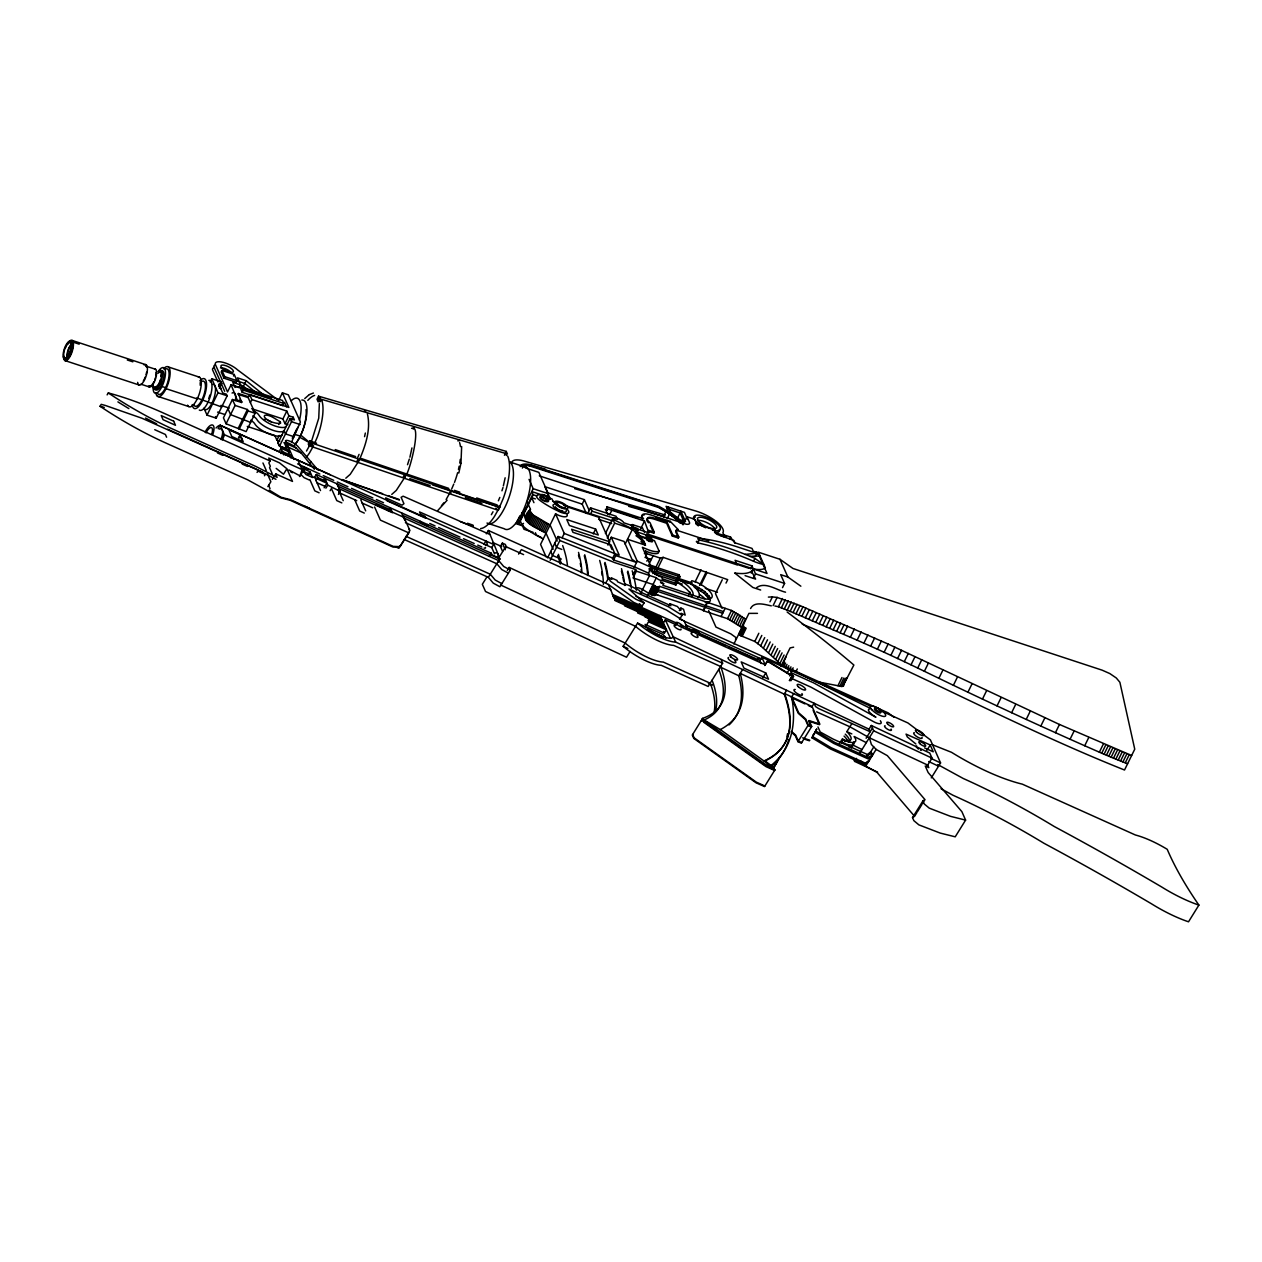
<?xml version="1.0" encoding="UTF-8"?>
<svg xmlns="http://www.w3.org/2000/svg" width="1262" height="1262" viewBox="0 0 1262 1262"><rect width="100%" height="100%" fill="white"/><g stroke="black" fill="none" stroke-linecap="round" stroke-linejoin="round"><path stroke-width="1.5" d="M320.406 398.287L319.396 397.073M242.272 442.252L241.957 438.813A10.317 3.991 -65.8 0 0 238.975 437.993M781.935 665.342L760.67 645.828L754.802 641.475L740.652 635.638L738.964 633.934L740.1 633.303M411.57 428.37C422.186 423.101 409.44 472.903 405.623 475.727M413.983 428.039L413.179 429.127M296.396 429.774A25.65 9.086 -71.8 0 1 294.409 434.238L294.156 436.762L285.512 433.907L284.092 430.705A15.523 5.3 26.1 0 1 270.762 429.474A15.523 5.3 26.1 0 1 256.896 419.52A8.014 2.729 26.1 0 0 252.763 415.908M291.601 441.984L300.403 422.029L288.32 394.801L282.388 392.845L278.539 400.701M460.961 463.186L461.655 446.511M635.591 588.313C640.497 584.984 651.618 598.188 655.309 594.465M655.435 595.222L659.332 586.246L731.566 610.461L745.416 619.027L741.393 627.246L742.939 628.571M505.147 477.793L503.364 485.87M553.15 549.254L546.052 533.227C538.275 527.768 515.716 522.342 530.308 509.517M529.551 510.195L532.722 514.754L550.074 525.008L557.189 541.035M364.56 436.652L365.349 433.055M409.913 457.207L411.948 447.931M458.816 473.029L460.945 463.312M811.971 737.813L816.703 729.12L811.971 737.813L830.412 748.934L864.675 764.346L868.855 761.081M813.312 734.594L812.696 736.629L831.137 747.751L865.416 763.163L869.597 759.898M815.978 730.304L815.362 732.339L833.803 743.46L868.082 758.872L872.263 755.607L869.897 753.162L866.678 755.686M407.516 464.7L409.314 459.084M501.945 490.808L503.002 487.495M457.79 440.864L460.125 440.533M504.374 455.109L506.078 454.241L506.646 455.55M309.285 442.221L300.798 435.169L299.757 437.283L309.158 442.489M311.272 442.079L318.75 418.179L319.349 403.54M314.538 443.498L317.298 437.094A35.762 12.683 -71.8 0 0 321.936 400.685M357.682 457.617L359.071 454.367M359.228 460.173C365.428 445.849 371.044 429.553 367.416 413.857M451.622 489.135L453.784 484.087M498.364 500.809L499.815 497.417M499.452 507.324L503.112 498.79A40.226 14.261 -71.8 0 0 507.703 456.15M764.74 665.531L767.564 660.925L793.53 676.495L790.864 680.802M789.491 680.549L792.299 675.943L791.148 673.324L793.53 676.495M318.545 396.173L317.046 399.297L318.182 401.884L319.68 398.776L318.545 396.173L506.251 451.402L507.403 453.989L319.68 398.776M499.042 505.589L499.768 507.229L498.269 510.337L309.111 445.723L308.385 444.066L309.884 440.959L316.573 443.214M309.111 445.723L310.61 442.615L309.884 440.959M504.753 454.509L506.251 451.402M210.202 381.944L211.779 378.742L220.929 381.755L221.718 383.538L219.367 388.333M221.97 370.444L221.213 371.974L223.973 378.19L236.246 382.228L236.988 380.698L234.243 374.483L221.97 370.444L224.715 376.66L236.988 380.698M218.578 386.551L220.929 381.755M223.973 378.19L224.715 376.66M221.718 383.538L218.815 384.184L222.727 392.987L226.45 394.201L227.16 395.811L216.196 418.164L207.047 415.151L218.01 392.797L211.779 378.742M233.486 376.013L234.243 374.483M271.63 398.051L231.088 384.705L227.539 391.946L215.266 364.261A13.961 4.764 26.1 0 1 223.185 362.352A13.961 4.764 26.1 0 1 237.729 370.003L277.561 399.675M238.392 393.507L241.594 402.499L232.429 399.486L223.437 417.832L226.087 423.78L246.122 431.604L255.113 413.258L248.157 397.577L237.982 394.343L238.392 393.507L248.567 396.741M265.036 396L246.153 380.698L237.508 377.859L240.632 384.926L239.275 387.702L234.574 386.156M241.973 387.134L240.9 389.327L242.225 392.324L282.751 405.67L283.84 403.477L282.499 400.464L241.973 387.134L243.314 390.132L283.84 403.477M249.245 390.952L243.424 386.235L246.153 380.698M226.087 423.78L235.079 405.433L232.429 399.486M237.635 401.19L231.088 384.705M242.225 392.324L243.314 390.132M248.157 397.577L249.655 394.533L288.872 407.452L282.388 392.845M250.397 402.61L251.879 399.581L249.655 394.533M238.455 427.85L247.447 409.503L235.079 405.433M239.086 429.285L248.078 410.939L247.447 409.503M278.665 424.553L280.069 421.697L273.538 417.706A7.146 2.429 26.1 0 0 264.279 415.939A7.146 2.429 26.1 0 0 272.245 422.171A15.617 5.332 26.1 0 0 279.943 423.448A3.297 1.12 26.1 0 0 280.338 422.313A3.202 1.088 26.1 0 1 280.069 421.697M287.878 424.663L285.007 423.701L282.909 418.968L286.774 411.065L251.879 399.581M279.785 441.164L276.914 440.217L279.233 435.469M285.007 423.701L288.888 415.797L286.774 411.065M288.888 415.797L293.21 417.217L294.409 419.915L290.071 418.495L278.097 442.915L279.533 446.117L286.442 448.404M291.648 420.388L293.21 417.217M279.533 446.117L291.506 421.697L290.071 418.495M292.232 438.261A25.65 9.086 -71.8 0 0 294.409 434.238L297.832 427.266M519.849 515.89L516.032 523.683L522.752 525.891M527.768 499.784L533.195 488.709L529.046 479.371M522.484 525.181L518.24 523.793L532.927 494.152L531.791 491.581L546.888 496.55L548.292 493.679L538.827 472.351L525.402 467.934M518.856 523.982L533.195 494.751M525.418 518.887L529.835 509.801M525.513 519.455L529.551 511.236M525.812 520.086L529.835 511.867M526.286 520.764L530.308 512.546M526.932 521.49L530.955 513.271M527.737 522.231L531.775 514.013M528.683 522.973L532.722 514.754M529.961 523.904L534 515.685M531.286 524.818L535.309 516.6M532.643 525.718L536.665 517.499M534.031 526.617L538.054 518.398M535.451 527.5L539.473 519.281M536.902 528.368L540.925 520.149M538.369 529.235L542.408 521.017M539.868 530.072L543.906 521.853M541.398 530.892L545.421 522.673M542.928 531.681L546.967 523.462M544.474 532.469L548.513 524.251M567.111 514.644A9.623 3.281 26.1 0 1 555.564 513.823L540.562 544.395L546.099 556.873M547.582 557.883L558.072 536.492L562.095 537.817L612.733 558.072L613.569 559.981L634.392 566.843L648.494 573.137L649.536 575.472L640.512 593.866M550.153 560.312L559.855 540.515L558.072 536.492M562.095 537.817L564.256 533.416L555.564 513.823M586.309 513.46L582.192 504.153L584.385 499.657L544.868 486.659L550.358 499.026M587.729 513.508L590.521 507.845L616.077 516.253L617.465 519.408L591.973 511.142L590.521 507.845M563.72 504.942L590.663 513.808L591.973 511.142M593.266 533.842L595.617 529.046L566.764 519.55L569.399 525.497L598.267 535.009L595.617 529.046M606.896 506.772L607.401 509.943L606.896 506.772L643.588 518.856A12.462 4.243 26.1 0 1 650.845 514.959L670.248 521.348L678.23 529.614L677.757 530.576A7.02 2.398 26.1 0 0 675.817 530.939M609.546 514.912L611.818 510.274M605.429 533.526L612.764 518.556M607.306 538.117L614.641 523.146L612.89 519.218A6.152 2.098 26.1 0 1 617.134 518.24A6.152 2.098 26.1 0 1 623.807 522.799L632.294 525.591L643.683 541.224L645.418 545.168L627.529 539.268L637.215 561.101L651.302 567.411L648.494 573.137M607.953 545.168L609.609 541.792L571.623 529.283L572.964 532.327L610.966 544.837L615.73 555.595L636.553 562.442L631.978 559.318L624.059 541.445L611.281 537.249L608.805 542.313L611.975 549.459M612.401 558.75L614.894 553.687L619.216 555.106L611.281 537.249M613.569 559.981L615.73 555.595M630.621 529.015L632.294 525.591M625.163 544.08L632.546 529.046L612.89 519.218M636.332 533.684L638.162 529.945L637.484 528.447L632.041 526.648M636.995 535.183L637.168 531.965M640.686 528.825L644.503 521.032L607.858 508.98M632.499 527.453L648.842 532.832L644.503 521.032M647.627 535.814L650.94 536.902L650.104 538.622L646.775 537.533L647.627 535.814L646.743 533.826L767.012 573.421L757.831 552.724L753.272 551.21L752.026 548.402L734.926 542.786L733.916 540.483L716.5 534.173L714.639 529.977L696.845 524.109L694.699 519.297L686.97 516.742L682.979 524.866M647.848 538.748L648.7 537.028L651.397 537.928M634.076 567.506L637.215 561.101M649.094 541.556L649.946 539.836L648.7 537.028M633.145 574.589L635.638 569.509L614.736 562.615L559.855 540.515M648.163 531.302L653.811 533.163L654.284 532.201L650.104 522.783A10.222 3.486 26.1 0 1 647.611 517.941A10.222 3.486 26.1 0 1 654.536 518.161L667.093 522.294L672.772 535.072L678.798 537.06L678.325 538.022L672.299 536.034L666.636 523.257L654.063 519.124A10.222 3.486 26.1 0 0 648.542 522.768M650.04 541.508L651.018 539.505L654.473 540.641L659.158 551.178L658.165 553.198A14.308 4.874 26.1 0 1 645.671 551.1L644.44 553.592M635.638 569.509L636.379 571.15L633.051 577.933L653.038 584.511L656.461 586.862L659.474 587.019M663.433 516.694L666.557 510.321M645.576 556.132L646.791 553.655L645.671 551.1M667.251 518.587L669.601 513.808L677.726 520.37M666.636 523.257L667.093 522.294M649.615 562.899L653.132 555.737M669.775 522.31L670.248 521.348M651.192 571.923L652.801 568.626L655.199 568.626L679.95 576.781L675.911 584.984L661.777 580.331M676.937 519.297L680.912 511.205L685.518 521.585L679.918 519.739L670.438 512.088L668.182 507.008M652.785 573.547L655.199 568.626M649.425 570.519A20.791 7.099 26.1 0 1 655.988 567.001L660.357 558.12L663.118 557.347L727.701 579.637L726.013 583.091M672.299 536.034L672.772 535.072M688.531 583.423L653.574 571.923L656.35 571.15L663.118 557.347M647.343 596.121L656.366 577.728A3.676 1.246 26.1 0 0 660.641 580.362A3.676 1.246 26.1 0 0 662.66 579.463L661.572 577.018L658.969 576.15A22.511 7.682 26.1 0 1 649.094 568.578M649.409 593.219L653.432 585M649.993 593.739L654.016 585.521M650.719 594.228L654.757 586.01M651.555 594.702L655.577 586.483M652.422 595.08L656.461 586.862M653.274 595.364L657.313 587.145M654.047 595.522L658.086 587.303M654.694 595.554L658.732 587.335M655.167 595.459L659.521 586.672M660.436 581.861A20.791 7.099 26.1 0 0 663.67 583.707L662.881 585.331L704.101 598.898A19.703 6.72 26.1 0 0 711.8 594.339A19.703 6.72 26.1 0 0 696.75 582.303L691.844 580.694L690.535 583.36A27.685 9.433 26.1 0 1 698.123 597.652M696.766 522.026L695.867 523.84L698.375 525.875M675.911 584.984L675.044 583.028L676.669 579.731L677.536 581.687L654.552 574.131M656.098 567.237L679.082 574.809L677.457 578.106L678.325 580.078M697.823 542.897L699.227 540.041A128.282 43.744 26.1 0 1 745.321 554.381L754.928 558.372A24.988 5.726 41.5 0 0 763.684 564.177L762.989 564.366A21.801 7.43 26.1 0 1 753.524 561.243A128.282 43.744 26.1 0 0 697.823 542.897L696.34 541.666L697.034 541.161M688.389 595.617L690.077 592.162M695.11 581.908L701.025 569.825M695.125 585.6L694.337 587.224L704.022 593.187L709.386 599.261L710.175 597.636L704.811 591.562L695.125 585.6L690.235 583.99M722.984 536.555L723.82 534.836L722.874 532.706A23.489 8.014 26.1 0 0 695.504 510.921L525.386 461.435A19.798 6.752 26.1 0 0 511.93 463.627M697.854 589.054L698.643 587.429M699.59 585.394L706.357 571.576M700.978 584.874L706.894 572.79M701.12 591.073L701.924 589.449M729.72 538.779L730.556 537.06L723.82 534.836M704.022 593.187L704.811 591.562M706.42 595.317L707.225 593.692M708.234 597.368L709.023 595.743M741.393 627.246L727.527 618.68L703.391 610.729L707.193 602.006M703.391 610.729L707.43 602.51M708.503 603.283L710.317 600.665L710.175 597.636M722.258 579.763L715.491 593.566L722.053 608.347M721.091 616.55L725.129 608.331M755.244 556.463L756.806 553.261L756.127 551.746L760.024 555.943L756.127 551.746M753.524 561.243L754.928 558.372M750.527 568.831L751.978 565.865L735.083 560.296L737.118 564.887L636.032 531.602M727.527 618.68L731.566 610.461M751.269 573.122L753.335 568.925A27.764 9.465 26.1 0 0 765.34 567.916L758.367 552.188L779.995 559.303L793.009 568.484L1102.183 670.185L1109.834 673.577L1116.302 677.994L1119.883 682.285L1134.743 749.186L1124.521 770.009C1014.916 726.313 911.322 669.065 802.238 624.138M729.72 619.768L733.758 611.549M731.881 620.92L735.904 612.701M753.461 578.059L755.528 573.863L751.978 565.865M733.963 622.119L738.002 613.9M735.983 623.365L740.005 615.146M737.891 624.643L741.93 616.424M739.706 625.936L743.728 617.717M735.478 639.298L736.235 637.767L730.824 633.871L715.933 627.072L708.645 610.634M750.574 608.521C754.313 600.996 764.914 604.593 771.303 605.855M733.916 643.951L748.918 613.379L757.468 613.364M738.964 633.934L743.223 625.195M739.138 634.313L743.602 625.084M739.5 634.739L743.539 626.52M740.021 635.196L744.044 626.977M740.652 635.638L744.675 627.419M741.378 636.048L745.4 627.829M742.135 636.395L746.173 628.176M769.962 601.864L772.391 596.942L777.124 597.415L800.029 605.586L888.148 644.046L1059.465 724.467L1131.651 755.496M754.802 641.475L758.825 633.256M773.101 605.634L777.124 597.415M782.519 587.635L784.585 583.423L780.705 574.667L787.851 577.018L800.865 586.199M757.784 643.652L761.806 635.433M774.868 605.997L778.417 606.722L782.456 598.503M760.67 645.828L764.709 637.61M778.417 606.722L781.336 607.858L785.374 599.639M763.478 648.021L767.501 639.802M781.336 607.858L784.27 609.01L788.293 600.791M766.176 650.198L770.199 641.979M784.27 609.01L787.204 610.177L791.227 601.958M768.763 652.391L772.801 644.172M787.204 610.177L790.122 611.36L794.161 603.157M771.256 654.584L775.278 646.365M790.122 611.36L793.057 612.575L797.095 604.356M773.622 656.761L777.66 648.542M793.057 612.575L795.991 613.805L800.029 605.586M775.893 658.922L779.916 650.719M795.991 613.805L798.925 615.051L802.947 606.833M778.023 661.083L782.061 652.864M798.925 615.051L801.859 616.313L805.882 608.095M780.042 663.213L784.081 655.01M780.989 666.525L790.107 647.911L793.64 647.169M781.667 665.957L785.974 657.123M805.33 617.828L809.368 609.609M782.929 665.169L784.538 661.887M783.923 666.399L785.548 663.118M801.859 616.313L808.816 619.342L812.838 611.123M785.406 667.693L787.015 664.411M787.251 668.97L788.86 665.689M812.286 620.841L816.325 612.622M789.349 670.138L790.958 666.857M791.542 671.116L793.151 667.835M815.757 622.34L819.795 614.137M819.243 623.854L823.266 615.635M795.659 672.252L797.284 668.97M808.816 619.342L822.714 625.353L826.752 617.134M826.2 626.851L830.222 618.632M829.67 628.35L833.709 620.131M822.714 625.353L833.157 629.848L837.179 621.63M833.157 629.848L836.627 631.331L840.666 623.128M840.113 632.83L844.136 624.611M836.627 631.331L843.584 634.329L847.622 626.11M843.584 634.329L850.351 637.231L854.374 629.012M850.351 637.231L857.103 640.181L861.141 631.962M815.599 681.448L837.936 685.723L841.975 677.505M837.936 685.723L839.814 686.228L843.852 678.01M839.814 686.228L841.454 686.449L845.493 678.23M841.454 686.449L842.748 686.354L846.976 677.82M857.103 640.181L863.871 643.163L867.893 634.944M842.748 686.354L853.869 665.027C833.046 647.122 809.668 628.997 787.125 612.023M863.871 643.163L870.622 646.16L874.645 637.941M870.622 646.16L877.374 649.204L881.397 640.986M877.374 649.204L884.11 652.265L888.148 644.046M884.11 652.265L890.846 655.372L894.868 647.154M890.846 655.372L897.566 658.496L901.604 650.277M897.566 658.496L904.286 661.651L908.324 653.432M904.286 661.651L911.006 664.837L915.029 656.619M911.006 664.837L917.695 668.055L921.733 659.837M924.383 671.289L928.422 663.071M917.695 668.055L938.881 678.309L942.903 670.09M938.881 678.309L953.394 685.298L957.416 677.079M953.394 685.298L967.922 692.223L971.945 684.004M967.922 692.223L982.467 699.101L986.505 690.882M982.467 699.101L997.027 705.915L1001.066 697.697M997.027 705.915L1011.619 712.699L1015.642 704.48M1011.619 712.699L1026.211 719.419L1030.234 711.2M1026.211 719.419L1040.819 726.076L1044.857 717.857M1040.819 726.076L1055.442 732.686L1059.465 724.467M1055.442 732.686L1070.066 739.248L1074.104 731.029M1070.066 739.248L1084.705 745.747L1088.743 737.529M1084.705 745.747L1099.36 752.184L1103.382 743.965M1099.36 752.184L1101.71 753.225L1105.749 745.006M1101.71 753.225L1104.076 754.234L1108.099 746.016M1104.076 754.234L1106.427 755.228L1110.465 747.025M1106.427 755.228L1108.793 756.222L1112.816 748.003M1108.793 756.222L1111.144 757.2L1115.182 748.981M1111.144 757.2L1113.494 758.178L1117.533 749.959M1113.494 758.178L1115.86 759.125L1119.883 750.906M1115.86 759.125L1118.211 760.071L1122.249 751.852M1118.211 760.071L1120.561 761.002L1124.6 752.783M1120.561 761.002L1122.912 761.917L1126.95 753.698M1122.912 761.917L1125.262 762.816L1129.301 754.597M843.584 685.96L843.742 684.398M306.492 451.039L309.379 445.896M313.528 445.754L309.632 452.711A35.762 12.683 -71.8 0 1 306.414 457.144M358.708 461.214L350.205 474.338L345.788 478.203M404.992 477.02L396.284 490.429L391.741 494.42M446.133 499.5L449.398 493.647M491.36 514.691L493 511.773M498.648 508.949L494.499 516.363A40.226 14.261 -71.8 0 1 480.648 528.557M452.033 491.281L449.919 490.587M756.774 587.54C765.245 581.388 776.887 590.253 785.548 592.193M409.062 532.58L399.944 546.667L392.829 546.982L290.213 500.304L280.543 497.796L247.636 479.797L166.032 443.104A146.723 44.438 31.9 0 1 100.029 406.269L101.228 404.345L105.456 405.496L141.975 418.243L262.969 472.367M107.112 394.88L108.311 392.955A188.038 56.964 31.9 0 1 163.697 413.147L270.052 460.977L268.853 462.902L270.352 466.293L269.532 467.618L272.166 473.597M218.121 428.638L220.203 425.294L330.313 474.827M221.213 439.649L224.32 434.649L220.203 425.294A11.942 4.622 -65.8 0 0 216.023 428.007M238.471 437.583L240.19 434.822L228.816 429.711L231.814 436.51L243.187 441.637L240.19 434.822M257.054 472.43L257.89 471.089L265.304 474.417L264.468 475.758M281.047 453.61L282.325 451.544L290.938 455.408M287.026 444.003L285.733 446.07L301.224 453.026L314.412 469.259M267.844 486.596L270.873 481.705L267.339 473.692M272.34 479.339L275.747 473.865L292.5 481.406L286.9 468.738L279.58 462.902L268.759 458.043L270.052 460.977M286.537 469.322L283.508 474.212L276.173 468.376M299.757 476.389L302.864 471.373L311.335 474.717M309.837 463.627L311.115 461.545M308.117 474.701L309.995 471.672L301.271 467.76L297.832 459.967M314.412 477.541L316.289 474.512L491.328 553.229L492.054 554.87L499.815 558.356L498.301 562.205M315.752 480.57L317.63 477.557L316.289 474.512M322.898 481.343L324.776 478.33L327.773 485.129L340.283 491.423L338.405 494.436M324.129 487.779L326.937 483.251L312.171 476.61M325.896 488.157L327.773 485.129M330.108 490.713L331.985 487.684M388.38 510.905L390.305 507.797L392.482 512.719L339.084 488.709M486.312 533.826L488.378 530.482L608.252 584.401L633.776 602.431L642.074 606.17L644.093 602.905L628.965 589.038L668.466 606.801L682.064 615.288L680.044 618.554M494.53 553.86L491.738 547.55L493.679 544.443L419.552 511.946L420.562 514.233L424.868 516.174L425.767 518.225L387.04 500.809L385.73 497.859L402.026 505.179L403.935 503.712L401.111 497.307L403.13 496.187L489.861 534.473M489.451 556.242L491.328 553.229M506.756 547.724L505.289 544.411L502.371 543.102L500.351 546.351L502.544 551.336M487.006 576.797L482.336 584.29L485.523 591.515L626.52 657.234L630.132 651.429M507.277 570.456L509.154 567.427L510.305 570.045L499.91 586.751L493.284 583.154L488.362 577.349L498.742 560.643L403.777 517.941M518.603 554.097L521.395 549.601L610.84 589.811M605.713 582.886L608.836 577.854L611.912 579.242L611.297 577.838L616.976 580.41L617.591 581.798L625.431 585.316L624.816 583.927L630.495 586.01L639.361 590.458L639.976 591.862L670.863 605.744L669.996 603.772L668.434 606.281M721.17 659.427L722.621 663.228L708.187 686.449L661.241 665.326A31.471 9.528 31.9 0 1 623.16 646.318L637.578 623.097L645.45 626.772A21.533 6.515 31.9 0 0 673.356 636.868L869.029 729.184L870.165 731.739L818.675 708.597L815.552 706.562L814.1 703.265L811.718 707.114L808.311 705.505M645.45 626.772L649.962 619.516M637.499 612.859L663.97 624.769L663.276 623.207L665.311 619.863L676.006 624.674M645.04 624.39L664.396 633.098L666.415 629.833L665.689 628.192L648.1 620.289M679.335 610.603L680.896 608.079L683.515 609.262L685.187 615.083L681.18 613.285L682.064 615.288M509.154 567.427L635.559 626.346A31.471 9.528 31.9 0 0 673.64 645.371L720.602 666.478L721.738 669.507A293.383 88.876 31.9 0 1 702.666 718.346L692.286 735.052L693.769 738.412L755.922 782.724L764.535 786.589L774.915 769.883L771.508 765.135A614.61 186.161 31.9 0 0 791.668 696.892L798.657 712.73L805.724 719.04L808.327 724.956L811.718 726.47L801.323 743.192L797.947 741.662L795.344 735.762L791.1 731.96M729.026 724.924A396.978 120.253 31.9 0 0 738.759 675.754L742.608 669.538M757.247 659.963L758.62 657.754M761.16 663.528L759.85 660.531L761.869 657.265L870.969 706.341M699.195 635.101L765.166 664.774L767.564 660.925M762.563 678.136L765.782 672.962L741.188 661.903L743.933 668.134L768.526 679.193L765.782 672.962M786.983 673.135L789.649 668.844L870.875 708.597M789.555 675.88L791.432 672.867L789.649 668.844M789.444 680.565L792.299 675.943M764.299 761.223L720.287 729.578L702.303 718.93L703.786 722.29L765.955 766.602L774.552 770.467L772.991 767.817L764.299 761.223A399.833 121.12 31.9 0 0 784.238 694.147L786.62 690.298M793.688 693.627L791.29 697.476L804.904 703.896M797.947 741.662L808.327 724.956M839.482 743.492L842.511 738.617A18.851 5.711 31.9 0 1 845.209 741.693M841.407 742.797L843.237 739.847A18.851 5.711 31.9 0 0 846.834 731.66L851.897 723.536M869.029 729.184L871.316 725.476L929.763 753.051L932.003 758.131L927.097 766.018M866.111 738.254L872.452 728.048M877.626 772.17L854.642 761.396L856.519 758.383M859.879 752.972L873.667 730.793L871.316 725.476M868.209 755.906L873.761 746.962M869.344 737.749L927.68 765.087L928.8 767.627L925.267 766.034L928.138 772.518L961.881 811.655L965.604 820.111L955.224 836.816L940.174 833.062L918.878 824.875L913.877 820.679L912.521 817.618L914.571 816.309L876.948 772.344L865.732 766.113L876.128 749.407L871.411 744.517L869.344 737.749L849.878 726.786L816.656 711.847M926.923 750.291L930.236 744.974L906.053 734.105L907.283 736.898L915.865 743.981M931.277 777.897L940.569 762.926L930.409 739.879L907.914 722.952L879.772 710.285M912.521 817.618L922.916 800.913L924.967 799.603L887.328 755.638L876.128 749.407M914.95 815.725L916.953 812.491M917.584 811.482L919.588 808.248M919.951 807.664L921.954 804.446M922.585 803.421L924.589 800.203M931.94 744.548L951.516 752.31A105.314 31.897 31.9 0 0 1022.299 784.144L1135.421 835.002A50.748 15.381 31.9 0 1 1167.224 849.31A575.157 174.219 31.9 0 0 1198.9 905.091L1188.52 921.796A66.507 20.145 31.9 0 1 1151.323 903.702A963.332 291.79 31.9 0 0 1043.926 843.253A274.091 83.024 31.9 0 0 952.92 795.218L941.042 788.734M447.127 500.209L437.693 510.621M526.554 507.371L522.137 512.924L525.055 510.4M523.414 513.555L525.875 519.092M518.24 523.793L517.436 520.812M401.158 545.294L399.076 546.588L393.192 546.383L290.575 499.72L280.921 497.212L269.216 490.113M304.726 398.587L309.206 394.659M318.781 397.199L318.765 399.313M364.418 410.718L366.09 410.797M649.536 569.73L652.801 568.626M309.458 394.549L313.402 393.034M709.291 601.658L705.3 602.447M312.298 445.486L310.547 444.792M358.582 461.277L357.036 460.772M404.865 477.083L403.319 476.563M451.133 492.89L449.603 492.369M745.321 554.381L756.806 553.292L760.024 555.943L750.117 556.337M768.369 597.084L772.391 596.942M312.66 444.729L311.13 444.224M405.465 475.853L403.919 475.332M359.071 460.299L357.525 459.778M498.269 506.961L432.629 484.923M965.604 820.111L950.554 816.356L929.258 808.153L924.273 803.973L922.916 800.913M530.214 464.795L545.342 469.196M574.667 488.646L665.405 515.038M628.65 506.314L664.569 516.757M684.067 522.373L680.597 521.269L668.418 511.567L666.084 506.33L684.398 512.34L687.553 519.471M310.61 442.615L499.768 507.229M308.385 444.066L309.474 444.429M590.663 513.808L612.512 520.89M667.346 508.728L680.06 512.924L683.894 521.569M527.011 467.65L509.816 461.987A32.78 11.61 -71.8 0 1 509.627 495.556A32.78 11.61 -71.8 0 1 489.924 523.856M715.223 532.659L725.902 536.176L725.429 537.139L720.081 535.372M539.284 475.837L686.307 524.235A8.345 2.839 26.1 0 0 689.431 522.294L686.97 516.742M655.672 517.672L668.008 521.727M237.871 381.187L244.796 383.474L256.407 392.876M756.806 553.292L735.509 546.288A111.513 38.034 26.1 0 0 698.438 538.29L697.744 538.811L699.227 540.041M240.632 384.926L232.792 382.339L235.063 387.466M239.969 385.099L243.424 386.235M677.757 530.576L708.676 540.751M613.758 510.148L637.61 518.004M607.401 509.943L605.413 509.28L607.763 514.596M168.398 366.958L199.57 377.212M546.257 492.322L582.192 504.153M533.195 488.709L548.292 493.679M72.249 340.456L146.25 364.828M648.621 530.34L654.284 532.201M546.761 497.196L551.983 498.916L553.008 501.235L556.353 502.923M630.937 525.402L632.956 526.065L632.278 524.535L642.516 527.91L644.551 532.485M73.638 342.317L79.191 344.147M127.288 359.985L132.841 361.815M155.589 369.293L145.793 366.075A9.418 3.344 -71.8 0 1 146.408 366.895M532.58 494.546L536.823 495.934M552.945 501.393L556.542 502.576M633.335 528.368L638.162 529.945M568.01 507.135L598.724 517.246L609.609 541.792M614.641 523.146L632.546 529.046L645.418 545.168L643.935 541.303L635.985 535.719M218.01 392.797L227.16 395.811M737.008 564.382L748.839 568.279M238.045 400.354L242.004 401.663M598.598 519.281L611.691 523.588M535.372 498.9L531.744 497.701L533.936 502.655M638.351 535.34L646.002 537.849L647.075 540.294L652.107 541.95L651.018 539.505M755.528 573.863L784.585 583.423M251.69 408.699L282.909 418.968M291.506 421.697L300.151 424.553M638.903 536.208L649.946 539.836M248.078 410.939L255.113 413.258M745.101 575.646L755.607 579.1L751.884 571.875M220.96 405.386L229.29 408.131M161.978 386.472L165.606 387.671M166.048 388.68L197.219 398.934L196.777 397.94L221.67 406.995M294.409 434.238L300.246 436.147A25.65 9.086 -71.8 0 0 306.934 411.586A25.65 9.086 -71.8 0 0 301.807 400.022M140.855 384.169L149.026 386.85M64.756 360.506L138.757 384.878M760.67 590.032L752.83 587.445L734.626 572.948A46 15.68 26.1 0 0 753.335 568.925M250.617 422.423L230.583 414.614L227.933 408.651M217.585 412.122L224.415 414.378M646.791 553.655L660.357 558.12M157.434 396.252L188.606 406.522M247.257 426.414L274.8 435.485L276.914 440.217M644.961 557.378L651.302 559.46A22.511 7.682 26.1 0 0 646.696 561.069M648.763 564.619L655.988 567.001M656.35 571.15L692.396 583.012M690.582 583.265L678.64 579.447L677.804 577.381M705.332 588.313L717.463 592.304M533.037 532.264L523.951 529.267L520.307 521.017M676.306 580.441L677.189 582.413L682.285 584.085M662.676 578.942L675.044 583.028M636.379 571.15L656.366 577.728M486.99 523.052L504.185 528.715A32.78 11.61 -71.8 0 0 526.822 501.219A32.78 11.61 -71.8 0 0 524.077 466.861M660.594 582.681L663.67 583.707M657.723 589.543L723.505 611.628M656.918 591.168L722.716 613.253M654.962 594.15L703.171 610.224M802.664 737.86L809.81 740.21M804.083 739.043L809.447 740.794M335.187 449.587L355.663 456.592M361.248 458.5L448.767 488.394M454.352 490.303L459.936 492.212M476.705 497.954L497.181 504.942M409.787 478.613L430.153 485.57M465.331 497.575L481.989 503.254M341.892 479.544L382.544 493.679M388.097 495.603L399.171 499.468M467.539 523.257L473.092 525.181M342.16 479.734L399.439 500.052M460.409 521.679L473.345 526.27M497.575 506.835L496.218 505.999M1125.262 762.816L1127.613 763.715M564.256 533.416L614.894 553.687M561.842 549.443L556.526 547.298L554.744 543.275M561.353 559.082L552.504 555.517L550.721 551.494M669.996 603.772L677.347 606.486L680.802 610.366L680.896 608.079M635.922 596.327L666.446 610.051L684.241 621.156L888.18 712.872L894.08 717.321M644.093 602.905L635.796 599.182L610.287 581.135L608.836 577.854M679.398 618.916L682.064 620.115M291.033 458.074L284.25 442.694L296.239 448.089L301.224 453.026M685.96 625.084L762.201 659.363M791.432 672.867L813.706 682.9L875.923 717.21A8.944 2.713 31.9 0 1 869.581 708.96M612.228 594.276L676.874 623.223M680.313 624.769L759.85 660.531M523.604 554.602L505.778 546.588L499.247 557.078L488.378 530.482M686.354 628.097L691.671 630.479M698.769 633.666L725.35 645.623M728.884 647.217L755.465 659.174M612.89 595.743L660.878 617.339L660.231 615.856M681.37 627.088L692.065 631.899M492.843 542.565L501.74 546.556M612.859 596.516L661.209 618.254L661.903 619.816L613.553 598.062M283.84 454.967L280.842 448.168L289.408 452.017M792.189 678.704L811.04 687.191L873.257 721.501A8.944 2.713 31.9 0 0 880.308 720.728M624.469 605.744L663.276 623.207M220.203 425.294L483.236 543.591A3.786 1.152 31.9 0 0 486.438 545.042A3.786 1.152 31.9 0 0 487.384 544.285L485.917 540.956L483.993 544.064L491.738 547.55M644.945 616.913L664.348 625.636L664.932 626.962L649.047 619.816M333.72 480.333L323.261 475.585M337.269 481.942L347.949 486.738M351.499 488.331L372.842 497.922M376.391 499.531L383.506 502.718M429.743 523.509L435.075 525.907M438.624 527.516L459.967 537.107M463.517 538.7L474.197 543.496M477.746 545.105L481.295 546.698A3.786 1.152 31.9 0 0 481.863 547.061M648.826 621.929L666.415 629.833M302.817 466.751L308.196 469.164M924.557 747.877L933.233 751.789L930.236 744.974M309.995 471.672L312.566 477.509L305.988 474.559L302.091 469.606L224.32 434.649A15.507 5.994 -65.8 0 1 222.491 439.839M337.995 486.249L391.394 510.258M402.61 515.322L500.178 559.192M317.63 477.557L326.117 481.358M375.966 504.768L404.092 517.42M645.071 626.394L662.739 634.344A10.049 3.045 31.9 0 1 665.91 638.146M637.578 623.097A31.471 9.528 31.9 0 0 675.675 642.121L722.621 663.228M647.406 629.912L661.54 636.269A10.049 3.045 31.9 0 1 663.575 638.304M316.809 482.668L325.012 486.359M338.942 492.606L356.736 500.62M362.068 503.017L372.747 507.813M405.417 522.657L496.818 563.751L501.74 569.541L508.365 573.153M308.985 479.875L304.063 477.651L300.94 474.48M408.509 532.769L380.383 520.118L374.593 506.993M319.112 492.795L314.822 490.871L309.9 479.702M341.844 502.891L336.765 500.604L331.922 489.609M364.308 513.082L359.686 511L354.843 500.004M846.834 731.66L851.818 733.9M406.064 536.366L490.287 574.242L495.209 580.047L501.85 583.643M217.474 452.948L222.775 455.33M242.209 464.069L247.526 466.451M404.14 539.473L488.362 577.349M154.737 429.695L165.401 434.475L166.6 437.22M395.337 546.714L398.855 548.292L409.882 530.545L404.739 518.887M305.167 506.393L309.474 508.334M801.701 742.592L798.31 741.078L795.707 735.162L791.463 731.376M772.991 767.817L765.766 764.583L702.303 718.93M774.915 769.883L766.318 766.018L704.149 721.706L702.666 718.346M764.898 786.005L756.301 782.125L694.132 737.828L692.649 734.452M297.611 463.864L319.838 474.023M167.657 429.222L254.719 468.407L275.936 479.308M500.541 584.969L625.179 643.068A31.471 9.528 31.9 0 0 663.26 662.077L710.206 683.199L711.358 686.212A293.383 88.876 31.9 0 1 713.882 713.204M623.16 646.318L627.877 648.51M873.667 730.793L932.003 758.131M930.741 758.288L940.569 762.926M928.722 761.538L938.549 766.192L937.871 764.614L963.3 778.512A274.091 83.024 31.9 0 1 1054.322 826.547A963.332 291.79 31.9 0 1 1161.703 886.997A66.507 20.145 31.9 0 0 1198.9 905.091M784.238 694.147L740.226 673.387A396.978 120.253 31.9 0 1 720.287 729.578M720.618 667.188L738.759 675.754M708.392 683.42L711.689 684.982M298.731 475.19L288.872 469.921M541.43 537.58L536.429 535.072L535.388 532.738M866.316 742.624L854.09 736.503A18.551 5.616 31.9 0 1 843.237 739.847M853.27 745.211L861.993 749.565M156.646 423.858L145.54 418.053M510.305 570.045L503.664 566.449L498.742 560.643M290.465 471.657L292.453 472.761M816.104 731.155L834.545 742.277L868.824 757.689L873.004 754.439L870.638 751.978L867.404 754.502L833.141 739.09L820.19 731.992L817.965 726.944M128.866 408.604L117.887 401.884M767.422 661.225L792.157 676.243M495.871 508.16L498.269 510.337M773.354 767.233L764.662 760.639A399.833 121.12 31.9 0 0 784.601 693.548L812.081 706.515L819.827 724.088L809.116 720.57L811.718 726.47M640.986 541.619L645.418 545.168M639.329 603.646L642.074 606.17M861.015 761.223L865.732 766.113M679.587 522.247L680.581 523.304M317.992 470L297.516 446.022A8.329 2.524 31.9 0 0 285.527 440.627L293.825 459.431M665.311 619.863L675.675 642.121M659.679 615.477L670.532 638.414M779.995 559.303L787.851 577.018M678.798 537.06L676.59 532.075A7.02 2.398 26.1 0 1 678.23 529.614M676.858 534.694L678.325 538.022M679.082 574.809L679.95 576.781M650.34 525.323L653.811 533.163M650.94 536.902L652.785 541.067M645.907 535.545L646.775 537.533M651.302 567.411L642.39 547.298L646.649 549.096A14.308 4.874 26.1 0 0 659.158 551.178M584.385 499.657L589.212 510.526M526.964 501.424L530.561 509.532M284.534 402.31L286.49 406.711M240.143 399.234L241.594 402.499M224.683 391.299L213.909 367.037A13.961 4.764 26.1 0 1 214.619 365.175M217.932 381.913L212.552 369.813A13.961 4.764 26.1 0 1 214.43 367.447M219.462 385.383L220.992 388.838M215.486 416.57L216.196 418.164M207.047 415.151L203.955 408.194A13.251 4.701 -71.8 0 0 213.404 399.88A13.251 4.701 -71.8 0 0 212.868 384.358M853.427 758.651L854.642 761.396M813.17 710.411L819.464 724.688L808.737 721.154L811.34 727.07L807.964 725.54L805.361 719.64L798.278 713.33L792.079 699.243M761.869 657.265L765.166 664.774M684.241 621.156L687.191 627.861M663.67 631.457L664.396 633.098M608.252 584.401L613.789 596.942M502.371 543.102L505.305 549.743M427.313 524.44L428.039 526.08L421.114 522.973L420.388 521.332M401.521 512.845L404.928 520.559M360.822 499.862L365.68 510.858M336.907 483.788L340.283 491.423M338.374 489.672L343.217 500.667M315.579 479.418L320.501 490.587M303.432 468.723L304.568 471.294M262.938 462.965L266.235 470.426M275.747 473.865L277.119 477.383L255.902 466.483L174.298 429.79A146.723 44.438 31.9 0 1 108.311 392.955M268.664 485.255L270.052 488.773M718.756 669.444L719.908 672.457A293.383 88.876 31.9 0 1 700.836 721.296M712.052 680.234L713.204 683.247A293.383 88.876 31.9 0 1 715.286 711.847M409.046 528.731L409.472 530.245M459.589 442.599A39.106 13.866 -71.8 0 1 460.441 446.622M460.283 459.384A39.106 13.866 -71.8 0 1 459.747 463.059M459.163 466.214A39.106 13.866 -71.8 0 1 458.453 469.448M457.633 472.682A39.106 13.866 -71.8 0 1 454.509 482.399M443.798 502.844A39.106 13.866 -71.8 0 1 441.448 505.699M678.688 579.353A24.609 8.392 26.1 0 1 691.86 596.516M699.511 594.37A19.703 6.72 26.1 0 1 704.811 598.614M682.442 524.251A14.687 5.016 26.1 0 0 681.101 522.247L680.092 521.19A43.223 14.734 26.1 0 0 658.985 506.409L528.115 464.242A20.807 7.099 26.1 0 0 520.685 465.552M705.679 527.784A14.592 4.969 26.1 0 1 695.204 515.527A14.592 4.969 26.1 0 1 716.706 523.225A14.592 4.969 26.1 0 1 712.462 530.229M522.389 468.107A18.283 6.231 26.1 0 1 532.864 466.262L656.224 505.936A40.684 13.882 26.1 0 1 678.262 520.969A12.194 4.149 26.1 0 1 679.761 522.72M523.509 523.367A9.118 3.108 26.1 0 0 525.923 528.62A39.737 13.551 26.1 0 0 543.275 538.858M539.789 494.893A9.118 3.108 26.1 0 0 539.789 500.336A39.737 13.551 26.1 0 0 557.157 510.574A9.623 3.281 26.1 0 0 567.301 513.508A9.623 3.281 26.1 0 0 566.764 508.901M697.791 520.37A10.648 3.628 26.1 0 1 707.903 523.115A10.648 3.628 26.1 0 1 715.191 529.456M677.189 582.413A24.609 8.392 26.1 0 1 691.213 595.27M735.178 543.307A77.313 26.36 26.1 0 1 730.556 537.06M520.181 466.609A20.807 7.099 26.1 0 1 521.774 465.568M524.298 465.126A20.807 7.099 26.1 0 1 527.595 465.299L658.464 507.45A43.223 14.734 26.1 0 1 678.073 520.843M719.34 529.472A14.592 4.969 26.1 0 1 714.544 532.548M693.027 518.619A14.592 4.969 26.1 0 1 695.504 517.026M642.326 518.824A12.462 4.243 26.1 0 1 644.33 514.849M676.116 533.037A7.02 2.398 26.1 0 1 675.848 532.659M658.054 595.175A20.791 7.099 26.1 0 1 654.804 593.329M566.244 510.416A7.351 2.508 26.1 0 1 558.356 510.337A7.351 2.508 26.1 0 1 554.113 504.311M548.15 499.989A4.906 1.672 26.1 0 1 544.001 500.919A4.906 1.672 26.1 0 1 540.42 496.597M562.694 510.81A4.906 1.672 26.1 0 1 560.643 510.384M559.476 509.943A4.906 1.672 26.1 0 1 558.34 509.375M557.283 508.728A4.906 1.672 26.1 0 1 556.384 508.05M555.722 507.371A4.906 1.672 26.1 0 1 555.312 506.756M558.703 505.983A4.906 1.672 26.1 0 1 562.063 507.639M547.456 500.241A3.676 1.246 26.1 0 1 544.048 500.478M543.181 500.052A3.676 1.246 26.1 0 1 540.846 497.701M541.919 497.196A3.676 1.246 26.1 0 1 546.651 499.279M578.517 552.409A445.344 151.866 26.1 0 1 581.861 571.749M558.356 554.333A373.236 127.273 26.1 0 1 560.991 562.742M557.694 555.674A373.236 127.273 26.1 0 1 560.328 564.082M584.274 555.722A453.831 154.753 26.1 0 1 587.682 575.472M578.501 555.043A445.344 151.866 26.1 0 1 579.321 558.372M580.299 563.278A445.344 151.866 26.1 0 1 580.804 566.464M581.151 569.604A445.344 151.866 26.1 0 1 581.388 572.696M632.199 570.818A615.982 210.06 26.1 0 1 636.363 590.222M605.034 562.442A485.823 165.669 26.1 0 1 608.237 578.453M621.488 568.673A510.684 174.156 26.1 0 1 624.864 585.505M601.643 572.001A476.358 162.435 26.1 0 1 602.163 575.425M584.732 554.759A453.831 154.753 26.1 0 1 588.155 574.51M599.687 560.423A476.358 162.435 26.1 0 1 603.378 584.401M627.877 571.102A520.354 177.453 26.1 0 1 631.315 588.25M562.663 545.547A373.236 127.273 26.1 0 1 567.411 565.124M627.419 572.065A520.354 177.453 26.1 0 1 630.053 583.628M604.545 563.404A484.387 165.18 26.1 0 1 607.763 579.4M621.409 571.087A510.684 174.156 26.1 0 1 622.481 575.377M622.892 577.255A510.684 174.156 26.1 0 1 623.602 580.993M291.206 400.78A25.65 9.086 -71.8 0 1 299.473 420.246M286.206 426.398A15.523 5.3 26.1 0 1 272.86 425.168A15.523 5.3 26.1 0 1 258.994 415.23A8.014 2.729 26.1 0 0 252.842 410.529M282.625 447.316A25.65 9.086 -71.8 0 1 277.672 440.706M307.802 400.354A35.762 12.683 -71.8 0 1 314.617 395.416M306.067 409.629A23.095 8.187 -71.8 0 1 294.851 444.508M300.246 436.147A25.65 9.086 -71.8 0 1 294.235 445.486M220.487 367.889A6.909 2.35 26.1 0 1 231.372 372.669M263.837 419.41A7.146 2.429 26.1 0 1 265.462 419.568M267.386 420.088A7.146 2.429 26.1 0 1 271.425 421.997M281.978 435.011A15.523 5.3 26.1 0 1 268.648 433.765A15.523 5.3 26.1 0 1 254.782 423.827A8.014 2.729 26.1 0 0 250.649 420.214M153.128 387.245A13.472 4.78 -71.8 0 0 159.375 390.715A13.472 4.78 -71.8 0 0 165.464 371.801A13.472 4.78 -71.8 0 0 158.144 371.627A10.112 3.581 -71.8 0 1 162.388 374.798A10.112 3.581 -71.8 0 1 157.419 388.112A10.112 3.581 -71.8 0 1 153.144 385.036M163.461 368.851A15.728 5.569 -71.8 0 1 170.133 372.558A15.728 5.569 -71.8 0 1 163.634 392.797A15.728 5.569 -71.8 0 1 155.81 392.592M164.959 369.293A13.472 4.78 -71.8 0 1 167.53 382.859A13.472 4.78 -71.8 0 1 157.34 392.987M198.166 376.833A15.728 5.569 -71.8 0 1 198.797 395.258A15.728 5.569 -71.8 0 1 187.581 405.149M160.826 371.186A10.112 3.581 -71.8 0 1 162.766 381.361A10.112 3.581 -71.8 0 1 155.116 388.948M201.399 381.597A13.251 4.701 -71.8 0 1 203.923 394.927A13.251 4.701 -71.8 0 1 193.906 404.881M200.122 382.717A13.251 4.701 -71.8 0 1 200.201 385.273M208.829 380.351A15.728 5.569 -71.8 0 1 210.155 396.836A15.728 5.569 -71.8 0 1 199.286 410.04M199.869 380.84A15.728 5.569 -71.8 0 1 206.558 384.547A15.728 5.569 -71.8 0 1 200.059 404.786A15.728 5.569 -71.8 0 1 192.234 404.581M232.066 393.05A11.863 4.196 -71.8 0 1 235.41 400.59M209.839 395.053A13.251 4.701 -71.8 0 1 208.782 398.35M161.41 381.944A7.02 2.492 -71.8 0 1 160.7 383.585M160.937 375.003A7.02 2.492 -71.8 0 1 160.984 376.36M160.432 379.688A7.02 2.492 -71.8 0 1 155.952 386.629M154.737 369.072A9.418 3.344 -71.8 0 1 155.131 380.099A9.418 3.344 -71.8 0 1 148.411 386.03M155.967 372.4A8.124 2.887 -71.8 0 1 155.825 375.808M155.384 377.811A8.124 2.887 -71.8 0 1 154.737 379.83M153.917 381.723A8.124 2.887 -71.8 0 1 152.024 384.673M151.077 385.509A8.124 2.887 -71.8 0 1 149.468 385.651M67.706 344.337A9.418 3.344 -71.8 0 1 72.675 343.39A9.418 3.344 -71.8 0 1 70.041 355.395A9.418 3.344 -71.8 0 1 64.599 358.44M67.312 358.061A8.124 2.887 -71.8 0 1 70.956 344.605M67.517 356.105A7.02 2.492 -71.8 0 1 70.924 345.504M158.018 373.268A8.124 2.887 -71.8 0 1 160.826 379.594A8.124 2.887 -71.8 0 1 154.374 386.724M146.597 372.227A9.418 3.344 -71.8 0 1 146.076 374.546M145.335 376.881A9.418 3.344 -71.8 0 1 143.316 380.998M65.277 348.154A10.759 3.818 -71.8 0 1 72.959 341.403A10.759 3.818 -71.8 0 1 69.426 357.509A10.759 3.818 -71.8 0 1 63.573 355.931M144.136 365.002A10.759 3.818 -71.8 0 1 145.729 377.164A10.759 3.818 -71.8 0 1 137.653 382.37M100.029 406.269A188.038 56.964 31.9 0 1 104.257 407.421M219.288 429.127A10.317 3.991 -65.8 0 1 221.434 438.166M494.878 553.056A10.317 3.991 -65.8 0 1 498.174 557.331M280.842 448.168A8.329 2.524 31.9 0 1 288.493 450.329M777.613 760.434A614.61 186.161 31.9 0 1 772.959 768.858M279.565 450.234A8.329 2.524 31.9 0 1 280.7 449.982M787.551 733.727A399.833 121.12 31.9 0 1 786.904 736.677M206.006 432.882A7.493 2.887 -65.8 0 1 211.369 427.566A7.493 2.887 -65.8 0 1 211.59 434.443M788.86 739.311A614.61 186.161 31.9 0 1 771.95 766.129M485.46 547.392A3.786 1.152 31.9 0 1 484.056 548.055M922.065 737.418A4.938 1.499 31.9 0 1 917.237 736.898A4.938 1.499 31.9 0 1 914.287 732.67M205.138 432.14A10.317 3.991 -65.8 0 1 212.473 424.963A10.317 3.991 -65.8 0 1 212.836 434.286M891.067 729.089A4.023 1.215 31.9 0 1 887.896 729.436A4.023 1.215 31.9 0 1 885.056 725.729M921.228 750.401A4.023 1.215 31.9 0 1 920.377 750.07M918.578 749.06A4.023 1.215 31.9 0 1 917.758 748.461M917.064 747.845A4.023 1.215 31.9 0 1 916.638 745.905M680.991 629.012A4.023 1.215 31.9 0 1 678.688 629.423A4.023 1.215 31.9 0 1 674.413 626.315A4.023 1.215 31.9 0 1 675.959 625.353M697.081 635.527A4.023 1.215 31.9 0 1 696.924 637.436A4.023 1.215 31.9 0 1 692.018 634.707A4.023 1.215 31.9 0 1 692.175 632.798M734.831 660.641A4.575 1.388 31.9 0 1 734.91 662.85A4.575 1.388 31.9 0 1 729.594 660.168A4.575 1.388 31.9 0 1 728.6 657.502M801.922 693.595A4.938 1.499 31.9 0 1 800.502 695.094A4.938 1.499 31.9 0 1 794.823 691.608A4.938 1.499 31.9 0 1 795.249 689.509M880.308 711.784A3.66 1.104 31.9 0 1 879.267 712.888A3.66 1.104 31.9 0 1 875.055 710.317A3.66 1.104 31.9 0 1 875.371 708.755M844.073 736.093A18.851 5.711 31.9 0 1 848.19 741.819M852.812 743.618A18.551 5.616 31.9 0 1 848.758 746.867M302.091 469.606A15.507 5.994 -65.8 0 1 299.457 476.515M284.25 442.694A8.329 2.524 31.9 0 1 296.239 448.089M779.443 757.468A614.61 186.161 31.9 0 1 772.565 769.031M712.304 685.061A4.575 1.388 31.9 0 1 711.942 684.477M843.647 742.861A18.851 5.711 31.9 0 1 841.675 742.356A18.551 5.616 31.9 0 0 854.011 741.693M845.272 734.168A18.851 5.711 31.9 0 1 849.421 741.851M851.251 746.126A18.551 5.616 31.9 0 1 851.298 748.114M318.718 400.717C320.69 404.376 321.92 397.451 318.718 400.717M662.266 620.92L614.626 599.497L615.13 600.649L662.771 622.071L662.266 620.92M173.667 421.177L161.236 415.577L163.05 419.678L175.481 425.278L173.667 421.177M699.558 522.279A10.648 3.628 26.1 0 0 716.138 528.21A10.648 3.628 26.1 0 0 705.632 518.398A10.648 3.628 26.1 0 0 699.558 522.279M556.163 504.784A7.351 2.508 26.1 0 0 567.521 508.649A7.351 2.508 26.1 0 0 559.886 501.834A7.351 2.508 26.1 0 0 556.163 504.784M557.914 504.942A4.906 1.672 26.1 0 0 565.455 507.434A4.906 1.672 26.1 0 0 560.218 502.891A4.906 1.672 26.1 0 0 557.914 504.942M541.919 496.96A4.906 1.672 26.1 0 0 549.459 499.437A4.906 1.672 26.1 0 0 544.237 494.893A4.906 1.672 26.1 0 0 541.919 496.96M542.739 496.991A3.676 1.246 26.1 0 0 548.386 498.853A3.676 1.246 26.1 0 0 544.474 495.445A3.676 1.246 26.1 0 0 542.739 496.991M222.538 368.551A6.909 2.35 26.1 0 0 233.155 372.053A6.909 2.35 26.1 0 0 225.788 365.649A6.909 2.35 26.1 0 0 222.538 368.551M68.116 355.427A8.124 2.887 -71.8 0 0 70.246 342.554A8.124 2.887 -71.8 0 0 63.889 352.398A8.124 2.887 -71.8 0 0 68.116 355.427M68.227 356.278A9.418 3.344 -71.8 0 0 70.704 341.355A9.418 3.344 -71.8 0 0 63.337 352.761A9.418 3.344 -71.8 0 0 68.227 356.278M916.559 732.244A4.938 1.499 31.9 0 0 923.752 735.478A4.938 1.499 31.9 0 0 918.689 730.54A4.938 1.499 31.9 0 0 916.559 732.244M887.691 724.12A4.023 1.215 31.9 0 0 893.543 726.754A4.023 1.215 31.9 0 0 889.426 722.732A4.023 1.215 31.9 0 0 887.691 724.12M919.73 743.555A4.023 1.215 31.9 0 0 925.582 746.189A4.023 1.215 31.9 0 0 921.449 742.166A4.023 1.215 31.9 0 0 919.73 743.555M875.97 709.307A3.66 1.104 31.9 0 0 881.286 711.705A3.66 1.104 31.9 0 0 877.547 708.045A3.66 1.104 31.9 0 0 875.97 709.307M872.357 710.317A8.944 2.713 31.9 0 0 885.403 716.185A8.944 2.713 31.9 0 0 876.222 707.225A8.944 2.713 31.9 0 0 872.357 710.317M798.278 686.686A4.938 1.499 31.9 0 0 805.471 689.92A4.938 1.499 31.9 0 0 800.408 684.982A4.938 1.499 31.9 0 0 798.278 686.686M730.824 656.887A4.575 1.388 31.9 0 0 737.481 659.884A4.575 1.388 31.9 0 0 732.796 655.309A4.575 1.388 31.9 0 0 730.824 656.887M693.769 631.899A4.023 1.215 31.9 0 0 699.621 634.518A4.023 1.215 31.9 0 0 695.504 630.495A4.023 1.215 31.9 0 0 693.769 631.899M676.826 624.28A4.023 1.215 31.9 0 0 682.679 626.898A4.023 1.215 31.9 0 0 678.562 622.876A4.023 1.215 31.9 0 0 676.826 624.28"/></g></svg>
